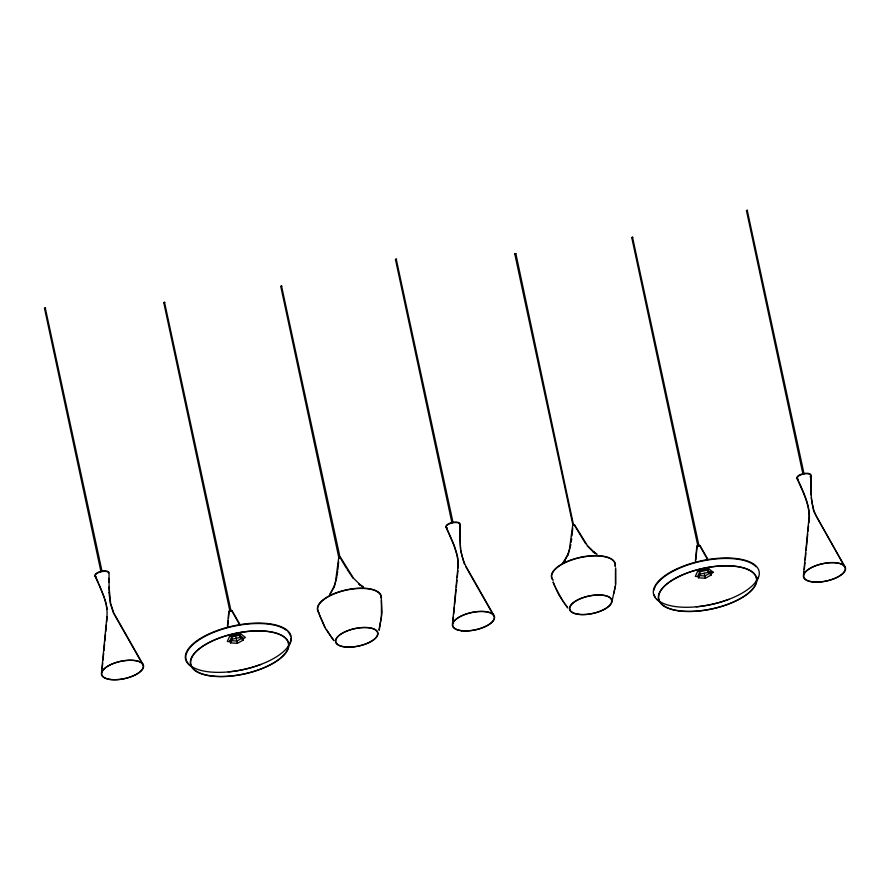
<?xml version="1.0" encoding="UTF-8"?>
<svg xmlns="http://www.w3.org/2000/svg" width="890" height="890" viewBox="0 0 890 890"><rect width="100%" height="100%" fill="white"/><g stroke="black" fill="none" stroke-linecap="round" stroke-linejoin="round"><path stroke-width="1.33" d="M108.736 582.082L108.758 578.3M615.435 584.24L615.457 569.022M458.183 567.92L458.183 560.6M363.165 586.755L359.36 584.285L360.684 585.264L353.497 578.233L340.458 557.218L339.424 557.151L338.734 557.618L335.385 582.394L333.772 587.333L334.251 586.198L329.723 594.431M337.889 569.667L338.634 561.79M597.157 554.214L593.352 551.733L594.676 552.723L587.489 545.692L574.451 524.677L573.405 524.611L572.726 525.067L569.378 549.842L567.764 554.793L568.243 553.658L563.715 561.89L565.217 560.099L562.38 563.281M572.003 535.813L572.748 527.937M101.516 672.428L106.9 616.703C108.391 603.687 100.648 588.746 94.907 575.83M102.205 668.379L102.739 662.95M102.995 660.224L103.652 653.427M103.919 650.712L104.575 643.915M104.831 641.201L105.487 634.403M105.754 631.689L106.411 624.891M106.678 622.166L107.201 616.737M227.428 626.148L228.819 611.619M227.729 626.193L228.229 620.909M228.485 618.261L229.119 611.664M452.509 623.612L457.883 567.887C459.374 554.87 451.642 539.93 445.89 527.014M452.799 623.645L453.455 616.848M453.722 614.133L454.378 607.336M454.645 604.61L456.08 589.669M456.348 586.944L457.004 580.147M457.271 577.432L457.927 570.635M695.413 561.056L696.803 546.527M695.835 559.788L697.104 546.571M803.492 574.795L808.877 519.07C810.356 506.054 802.624 491.113 796.873 478.197M803.792 574.829L804.048 572.114M804.315 569.389L804.972 562.591M805.239 559.877L805.895 553.079M806.151 550.365L807.731 534.056M807.986 531.33L808.52 525.901M808.776 523.175C811.713 508.112 803.737 492.782 797.284 478.375A6.886 2.859 -12.1 0 0 797.607 478.92M615.157 586.466L614.044 593.096M337.032 575.952L337.711 571.335M571.191 542.255L571.703 538.784M100.959 571.692L44.5 308.318L45.234 307.818L102.05 571.391M229.954 611.352L163.782 302.689L164.505 302.188L231.033 611.052L230.009 611.041M339.446 557.897L338.856 557.819L280.773 286.413L281.507 285.924L340.047 557.529L346.31 568.109M451.953 522.875L395.483 259.502L396.217 259.012L453.032 522.575M338.734 557.696C341.07 557.173 338.478 557.507 339.546 558.063M514.765 253.873L515.855 253.572L573.583 525.289L572.949 525.278L514.765 253.873L515.855 253.572M574.495 524.744L573.004 525.367L574.306 525.011L585.642 543.712M697.927 546.26L631.755 237.597L632.49 237.107L699.017 545.959L697.994 545.959L698.995 545.982M802.936 474.059L746.476 210.685L747.211 210.196L804.026 473.758M336.865 577.109L334.061 587.433L334.518 586.321L329.968 594.609M570.857 544.569L568.054 554.893M378.973 629.998L381.454 616.781L381.398 600.405M379.262 630.064L382.044 612.309L381.165 595.744M611.908 601.829A21.66 8.978 -12.1 0 0 581.715 598.069A21.66 8.978 -12.1 0 0 578.556 614.423A21.66 8.978 -12.1 0 0 611.908 601.829L615.735 584.274L615.691 567.831M573.004 525.311L574.05 524.911M243.003 638.82L245.384 637.485L240.812 633.869L235.394 634.57L229.642 636.35L227.317 641.49L230.966 641.746M230.02 640.577L231.667 636.928L239.577 635.182L242.814 637.741L243.304 640.021L237.396 643.359L230.51 642.858L230.02 640.577L236.907 641.067L241.635 638.397M230.51 642.858L232.157 639.22L231.667 636.928M710.988 573.739L713.368 572.392L708.796 568.788L703.378 569.489L697.627 571.258L695.301 576.397L698.95 576.664M699.651 571.847L697.994 575.485L698.483 577.777L705.381 578.266L711.288 574.94L710.798 572.648L707.561 570.09L699.651 571.847L700.141 574.128L698.483 577.777M568.51 553.78L563.96 562.057M574.25 525.245L572.726 525.156M563.303 562.691L565.439 560.288M233.369 636.306L235.394 634.57M45.59 308.018L44.5 308.318M164.861 302.389L163.782 302.689M281.863 286.113L280.773 286.413M396.573 259.201L395.483 259.502M632.846 237.296L631.755 237.597M747.567 210.385L746.476 210.685M699.373 575.585L704.891 575.986L709.619 573.316M230.243 610.974L230.988 610.974M229.642 636.35L240.812 633.869M232.157 639.22L240.066 637.462L243.304 640.021M697.627 571.258L708.796 568.788M700.141 574.128L708.051 572.381L711.288 574.94M338.957 557.83L339.591 557.83M703.378 569.489L705.87 570.212M710.865 571.669L713.368 572.392M594.142 552.612L596.055 553.847M363.02 587.022L358.614 583.862M593.174 551.989L594.487 552.957M593.541 552.134L587.267 545.882M565.183 604.321L567.23 606.924M567.687 607.992L558.742 594.776L553.001 582.216M331.87 637.73L333.928 640.333M333.694 640.533L324.75 627.317L317.608 610.329M353.274 578.422L347.167 569.589M563.292 601.596L564.549 603.409M331.191 636.862L326.352 629.43M562.658 600.683L555.427 587.467M845.177 567.119L816.964 517.58C809.666 503.473 811.291 490.223 811.024 475.583M844.91 567.253L814.039 511.917M700.207 545.904L707.55 558.82M707.294 558.976L699.941 546.048A1.457 0.601 -12.1 0 0 698.06 545.87A1.435 0.601 -12.1 0 0 697.304 546.849A1.647 0.679 -12.1 0 1 698.094 545.437A1.647 0.679 -12.1 0 1 700.007 545.982M494.184 615.936L465.982 566.396C458.684 552.289 460.297 539.04 460.041 524.399M465.715 566.529L493.917 616.069M232.223 610.985L239.566 623.912M239.31 624.057L231.967 611.13A1.647 0.679 -12.1 0 0 230.443 610.451A1.647 0.679 -12.1 0 0 229.097 611.741M143.201 664.752L113.72 612.876L110.616 603.309L109.07 587.011L109.292 592.518M142.934 664.886L113.442 612.988L110.316 603.375L108.992 592.551M325.017 627.183L319.299 614.667M98.356 582.727L95.319 576.008M446.302 527.192L454.078 545.092L456.948 554.181M98.89 583.896L104.442 597.791M464.424 564.182L460.675 550.554M553.291 582.127L554.948 586.421M104.898 599.092L106.311 604.288M813.582 510.771L811.213 497.666M704.201 573.294L704.758 575.83M235.939 637.106L236.773 640.911M707.561 570.09L708.051 572.381M704.891 575.986L705.381 578.266M239.577 635.182L240.066 637.462M236.907 641.067L237.396 643.359M457.304 555.482L457.972 559.321M106.533 605.578L107.189 609.216M460.464 549.23L459.741 524.722A6.886 2.859 -12.1 0 0 459.718 524.11M810.968 494.918L810.734 475.905M109.081 587.389L109.058 573.216A7.253 3.004 -12.2 0 0 100.37 571.502A7.253 3.004 -12.2 0 0 95.864 576.865M447.225 528.182A6.886 2.859 -12.1 0 1 446.279 526.591M447.091 525.289A6.886 2.859 -12.1 0 1 453.589 522.653A6.886 2.859 -12.1 0 1 459.396 523.576M446.858 528.048A7.253 3.004 -12.2 0 1 452.087 522.508A7.253 3.004 -12.2 0 1 459.752 525.089M95.63 576.542A6.886 2.859 -12.1 0 1 99.157 572.337A6.886 2.859 -12.1 0 1 107.812 571.947M108.413 572.392A6.886 2.859 -12.1 0 1 108.736 572.926M797.262 477.774A6.886 2.859 -12.1 0 1 805.283 473.758A6.886 2.859 -12.1 0 1 810.467 476.551M797.841 479.232A7.253 3.004 -12.2 0 1 799.276 475.093A7.253 3.004 -12.2 0 1 808.42 473.402A7.253 3.004 -12.2 0 1 810.167 476.962M553.113 580.325A32.63 13.528 -12.1 0 1 579.423 557.507A32.63 13.528 -12.1 0 1 615.279 566.051M552.779 579.568A32.307 13.394 -12.1 0 1 570.212 560.533A32.307 13.394 -12.1 0 1 609.672 558.353M610.573 558.798A32.307 13.394 -12.1 0 1 613.377 560.889M614.033 561.679A32.307 13.394 -12.1 0 1 615.001 566.229M699.918 545.993A1.435 0.601 -12.1 0 0 698.049 545.826A1.457 0.601 -12.1 0 0 697.304 546.905M758.38 576.809A53.511 22.194 -12.1 0 1 711.466 604.455A53.511 22.194 -12.1 0 1 656.698 598.992M655.173 596.99A53.511 22.194 -12.1 0 1 654.217 594.832M654.005 590.137A53.511 22.194 -12.1 0 1 655.363 586.399M656.086 585.131A53.511 22.194 -12.1 0 1 705.358 560.433A53.511 22.194 -12.1 0 1 755.999 566.719M659.802 601.774A54.001 22.395 -12.1 0 1 703.078 560.433A54.001 22.395 -12.1 0 1 755.543 582.405M728.777 599.337A54.001 22.395 -12.1 0 1 696.258 606.802M319.121 612.876A32.63 13.528 -12.1 0 1 344.33 590.315A32.63 13.528 -12.1 0 1 381.409 597.624M317.941 610.395A32.307 13.394 -12.1 0 1 347.712 589.836A32.307 13.394 -12.1 0 1 381.131 597.802M231.878 611.341A1.435 0.601 -12.1 0 0 230.51 610.807A1.435 0.601 -12.1 0 0 229.197 611.842A1.457 0.601 -12.1 0 1 230.666 610.829A1.457 0.601 -12.1 0 1 231.801 611.541M290.885 638.264A53.511 22.194 -12.1 0 1 243.471 669.547A53.511 22.194 -12.1 0 1 186.644 661.003M186.233 659.913A53.511 22.194 -12.1 0 1 185.865 656.431M186.021 655.229A53.511 22.194 -12.1 0 1 229.72 627.172A53.511 22.194 -12.1 0 1 286.402 630.331M288.015 631.811A53.511 22.194 -12.1 0 1 290.496 635.972M192.919 667.5A54.001 22.395 -12.1 0 1 231.789 626.237A54.001 22.395 -12.1 0 1 289.039 645.428M260.792 664.43A54.001 22.395 -12.1 0 1 228.274 671.894M461.587 630.621A21.182 8.789 -12.1 0 0 494.206 618.294A21.182 8.789 -12.1 0 0 464.669 614.623A21.182 8.789 -12.1 0 0 461.587 630.621M461.409 630.754A21.494 8.911 -12.1 0 0 494.517 618.261A21.494 8.911 -12.1 0 0 464.547 614.534A21.494 8.911 -12.1 0 0 461.409 630.754M110.594 679.437A21.182 8.789 -12.1 0 0 143.223 667.111A21.182 8.789 -12.1 0 0 113.686 663.439A21.182 8.789 -12.1 0 0 110.594 679.437M110.427 679.571A21.494 8.911 -12.1 0 0 143.524 667.066A21.494 8.911 -12.1 0 0 113.553 663.35A21.494 8.911 -12.1 0 0 110.427 679.571M812.57 581.804A21.182 8.789 -12.1 0 0 845.2 569.489A21.182 8.789 -12.1 0 0 815.663 565.817A21.182 8.789 -12.1 0 0 812.57 581.804M812.392 581.938A21.494 8.911 -12.1 0 0 845.5 569.444A21.494 8.911 -12.1 0 0 815.529 565.717A21.494 8.911 -12.1 0 0 812.392 581.938M578.745 614.267A21.327 8.844 -12.1 0 0 611.586 601.874A21.327 8.844 -12.1 0 0 581.849 598.18A21.327 8.844 -12.1 0 0 578.745 614.267M679.571 610.829A49.851 20.67 -12.1 0 0 756.333 581.849A49.851 20.67 -12.1 0 0 686.846 573.205A49.851 20.67 -12.1 0 0 679.571 610.829M679.381 610.974A50.196 20.815 -12.1 0 0 756.678 581.793A50.196 20.815 -12.1 0 0 686.702 573.104A50.196 20.815 -12.1 0 0 679.381 610.974M344.753 646.819A21.327 8.844 -12.1 0 0 377.594 634.414A21.327 8.844 -12.1 0 0 347.857 630.721A21.327 8.844 -12.1 0 0 344.753 646.819M344.564 646.963A21.66 8.978 -12.1 0 0 377.916 634.37A21.66 8.978 -12.1 0 0 347.723 630.621A21.66 8.978 -12.1 0 0 344.564 646.963M211.586 675.91A49.851 20.67 -12.1 0 0 288.36 646.93A49.851 20.67 -12.1 0 0 218.862 638.297A49.851 20.67 -12.1 0 0 211.586 675.91M211.397 676.066A50.196 20.815 -12.1 0 0 288.694 646.885A50.196 20.815 -12.1 0 0 218.718 638.186A50.196 20.815 -12.1 0 0 211.397 676.066"/></g></svg>
